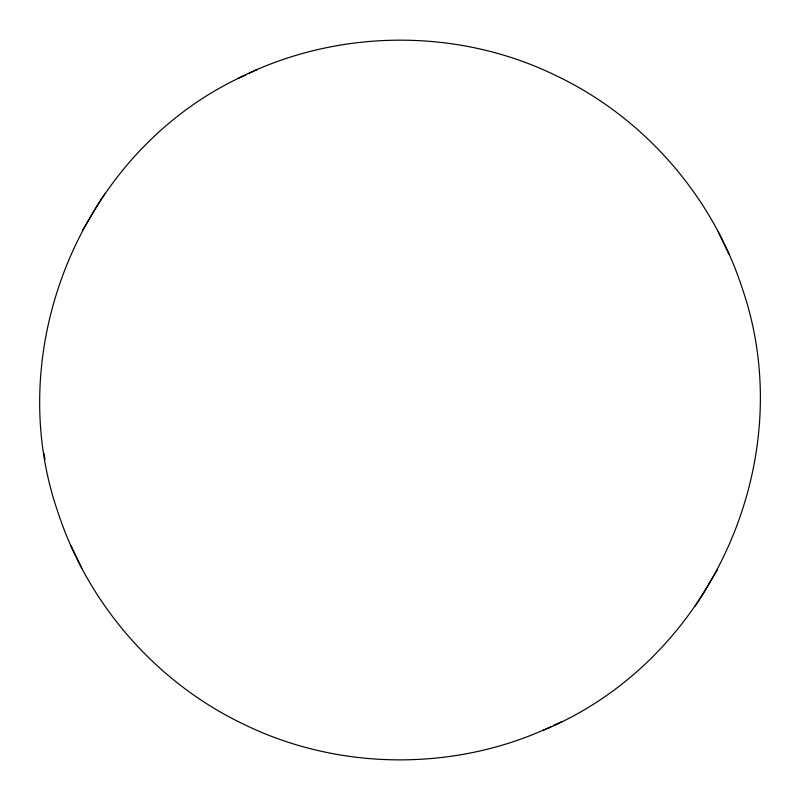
<?xml version="1.0" encoding="UTF-8"?>
<svg xmlns="http://www.w3.org/2000/svg" width="800" height="800" viewBox="0 0 800 800"><rect width="100%" height="100%" fill="white"/><g stroke="black" fill="none" stroke-linecap="round" stroke-linejoin="round"><path stroke-width="1.2" d="M542.64 730.53C711.16 661.33 801.82 458.81 741.85 287.19C711.87 195.5 643.45 117.23 556.3 75.77C457.36 27.15 336.07 28.59 237.92 78.54C81.31 153.96 0.83 348.97 58.15 512.81C88.13 604.5 156.55 682.77 243.7 724.23C338.8 770.85 454.77 771.73 550.64 726.82M82.54 230.33L98.22 204.06M717.46 569.67L701.78 595.94M98.4 203.77L104.94 193.71M695.06 606.29L701.6 596.23M237.92 78.54L246.31 74.64M249.36 73.18L257.36 69.47M553.69 725.36L562.08 721.46M729.01 254.21L718.21 231.85M70.99 545.79L81.79 568.15M43.95 453.3L45.01 459.31"/></g></svg>
